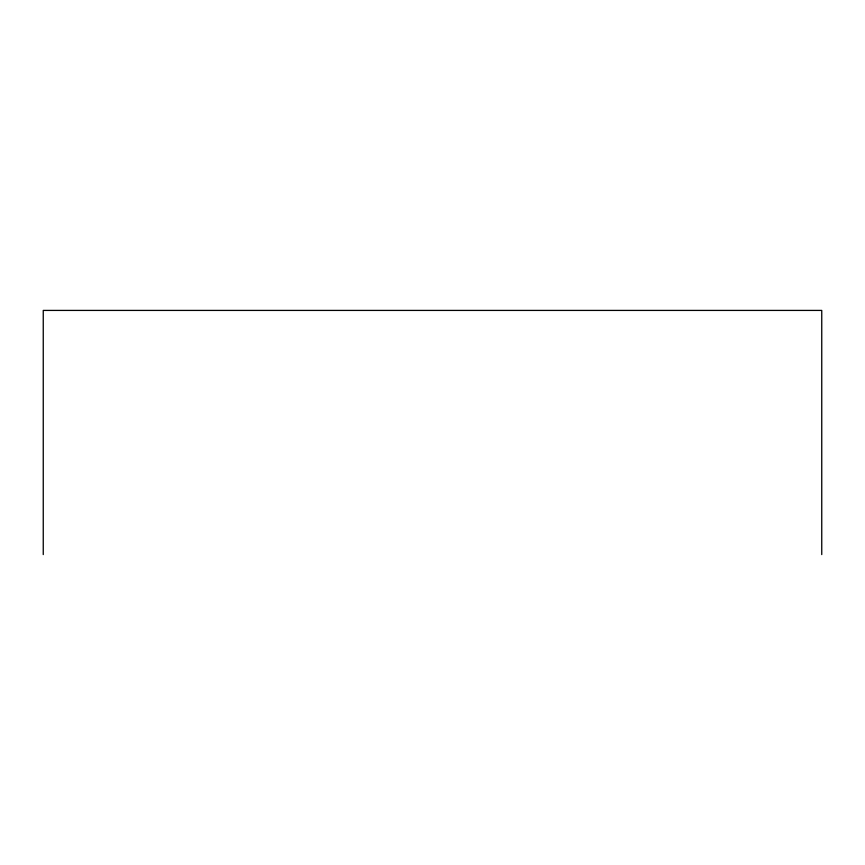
<?xml version="1.0" encoding="UTF-8"?>
<svg xmlns="http://www.w3.org/2000/svg" width="865" height="865" viewBox="0 0 865 865"><rect width="100%" height="100%" fill="white"/><g stroke="black" fill="none" stroke-linecap="round" stroke-linejoin="round"><path stroke-width="1.3" d="M821.75 554.584L821.75 310.416L43.25 310.416L43.25 554.584"/></g></svg>
